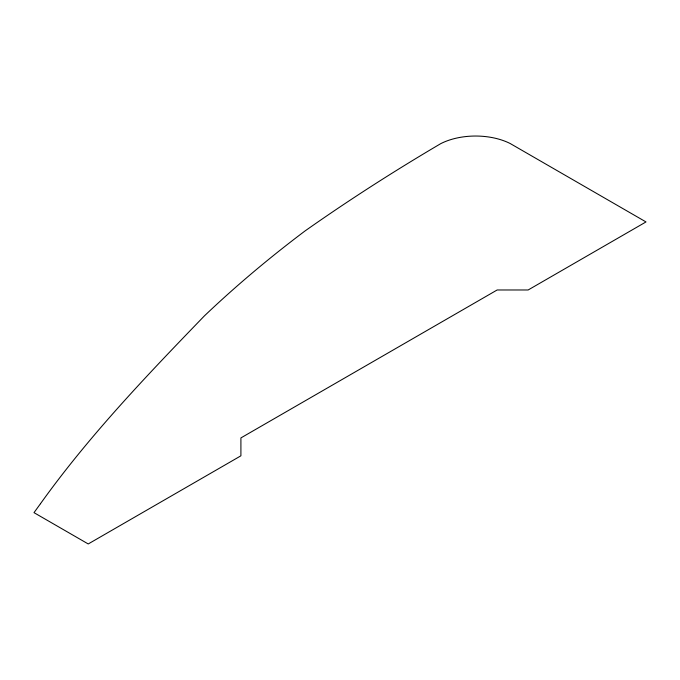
<?xml version="1.0" encoding="UTF-8"?>
<svg xmlns="http://www.w3.org/2000/svg" width="680" height="680" viewBox="0 0 680 680"><rect width="100%" height="100%" fill="white"/><g stroke="black" fill="none" stroke-linecap="round" stroke-linejoin="round"><path stroke-width="1.02" d="M40.46 503.736L34 512.652L88.23 543.957L240.907 455.812L240.907 437.92L497.156 289.977L528.148 289.977L646 221.935L510.238 143.548A52.657 30.405 0 0 0 440.733 143.65A2283.398 1318.307 0 0 0 305.142 230.877A1626.976 939.326 0 0 0 204.433 315.86C146.659 375.657 88.935 435.94 40.46 503.736"/></g></svg>
